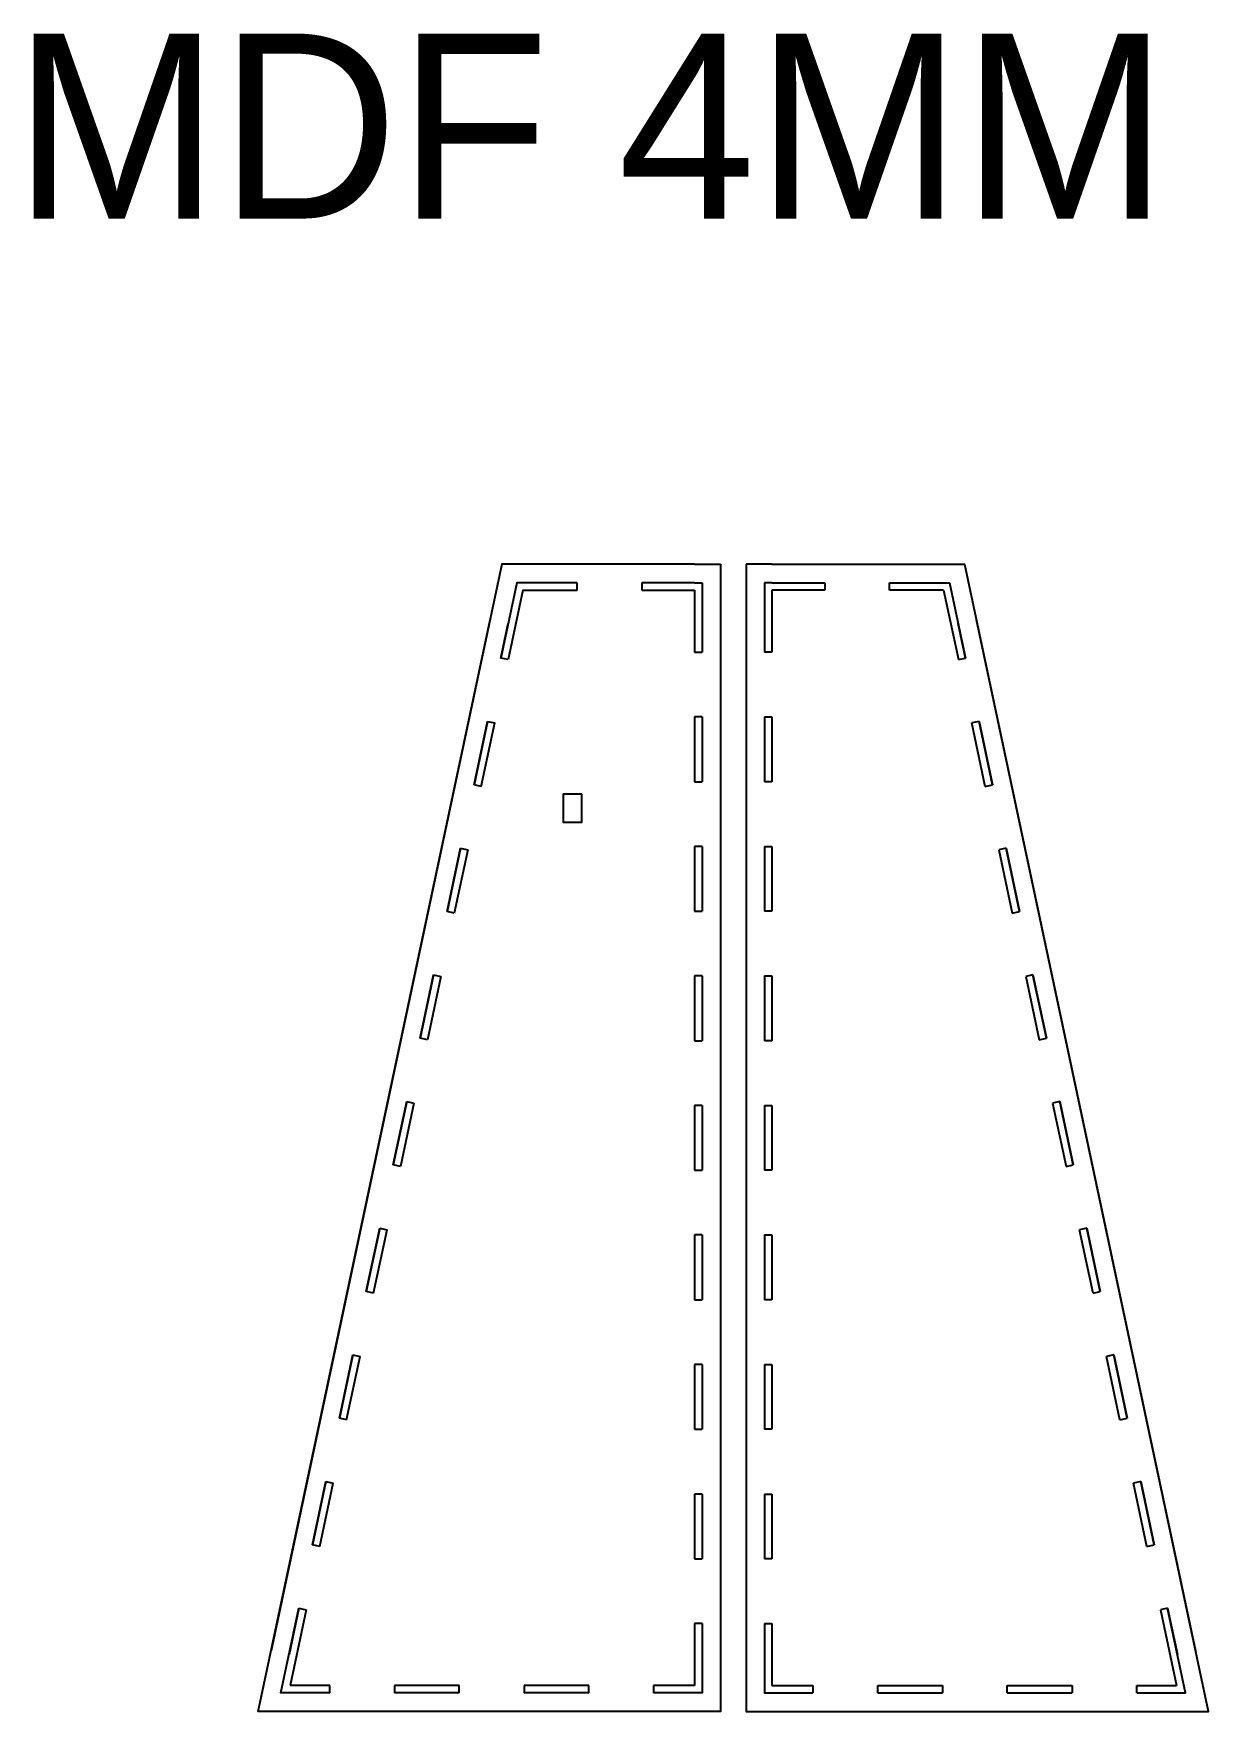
# Model space of a CAD drawing. Extents: x 457 to 2451, y -198 to 3030.
# Drawn here: x 457 to 1092, y 2123 to 3030 of the extents above; entities that cross this region are included whole.
import ezdxf

# ---------------------------------------------------------------- set-up
doc = ezdxf.new("R2010")
doc.units = 0
doc.layers.get('0').update_dxf_attribs({"linetype": 'CONTINUOUS'})
doc.layers.add('TABLERO_CORTE_EN_MDF_4MM_0', color=7, linetype='CONTINUOUS')

# ---------------------------------------------------------------- blocks, each defined once
blk = doc.blocks.new('*U53')
blk.add_text('MDF 4MM', height=100).set_placement((446.28, 2930.14))

msp = doc.modelspace()

# ---------------------------------------------------------------- linework, layer by layer
for p, q in [((814.49, 2743.32), (818.49, 2743.32)), ((818.49, 2743.32), (828.49, 2743.32)), ((852.29, 2743.32), (842.29, 2743.32)), ((842.29, 2743.32), (842.29, 2733.32)), ((842.29, 2743.32), (842.29, 2733.32)), ((856.29, 2743.32), (852.29, 2743.32)), ((750.99, 2729.32), (750.99, 2733.32)), ((785.99, 2733.32), (785.99, 2729.32)), ((814.49, 2733.32), (818.49, 2733.32)), ((856.29, 2733.32), (852.29, 2733.32)), ((884.79, 2733.32), (884.79, 2729.32)), ((919.79, 2729.32), (919.79, 2733.32)), ((721.73, 2729.32), (713.75, 2691.76)), ((721.73, 2729.32), (750.99, 2729.32)), ((721.73, 2729.32), (750.99, 2729.32)), ((785.99, 2729.32), (814.49, 2729.32)), ((785.99, 2729.32), (814.49, 2729.32)), ((814.49, 2729.32), (814.49, 2695.82)), ((856.29, 2729.32), (856.29, 2695.82)), ((884.79, 2729.32), (856.29, 2729.32)), ((949.05, 2729.32), (919.79, 2729.32)), ((949.05, 2729.32), (957.04, 2691.76)), ((814.49, 2695.82), (818.49, 2695.82)), ((856.29, 2695.82), (852.29, 2695.82)), ((699.2, 2623.29), (706.47, 2657.53)), ((814.49, 2660.82), (814.49, 2625.82)), ((818.49, 2660.82), (814.49, 2660.82)), ((852.29, 2660.82), (856.29, 2660.82)), ((856.29, 2660.82), (856.29, 2625.82)), ((971.59, 2623.29), (964.31, 2657.53)), ((814.49, 2625.82), (818.49, 2625.82)), ((856.29, 2625.82), (852.29, 2625.82)), ((691.92, 2589.06), (684.64, 2554.82)), ((818.49, 2590.82), (814.49, 2590.82)), ((814.49, 2590.82), (814.49, 2555.82)), ((852.29, 2590.82), (856.29, 2590.82)), ((856.29, 2590.82), (856.29, 2555.82)), ((978.87, 2589.06), (986.14, 2554.82)), ((814.49, 2555.82), (818.49, 2555.82)), ((856.29, 2555.82), (852.29, 2555.82)), ((677.37, 2520.59), (670.09, 2486.35)), ((818.49, 2520.82), (814.49, 2520.82)), ((814.49, 2520.82), (814.49, 2485.82)), ((852.29, 2520.82), (856.29, 2520.82)), ((856.29, 2520.82), (856.29, 2485.82)), ((993.42, 2520.59), (1000.7, 2486.35)), ((814.49, 2485.82), (818.49, 2485.82)), ((856.29, 2485.82), (852.29, 2485.82)), ((662.81, 2452.12), (655.53, 2417.88)), ((818.49, 2450.82), (814.49, 2450.82)), ((814.49, 2450.82), (814.49, 2415.82)), ((852.29, 2450.82), (856.29, 2450.82)), ((856.29, 2450.82), (856.29, 2415.82)), ((1007.97, 2452.12), (1015.25, 2417.88)), ((814.49, 2415.82), (818.49, 2415.82)), ((856.29, 2415.82), (852.29, 2415.82)), ((640.98, 2349.41), (648.26, 2383.65)), ((818.49, 2380.82), (814.49, 2380.82)), ((814.49, 2380.82), (814.49, 2345.82)), ((852.29, 2380.82), (856.29, 2380.82)), ((856.29, 2380.82), (856.29, 2345.82)), ((1029.81, 2349.41), (1022.53, 2383.65)), ((814.49, 2345.82), (818.49, 2345.82)), ((856.29, 2345.82), (852.29, 2345.82)), ((626.43, 2280.94), (633.7, 2315.18)), ((1044.36, 2280.94), (1037.08, 2315.18)), ((818.49, 2310.82), (814.49, 2310.82)), ((814.49, 2310.82), (814.49, 2275.82)), ((852.29, 2310.82), (856.29, 2310.82)), ((856.29, 2310.82), (856.29, 2275.82)), ((814.49, 2275.82), (818.49, 2275.82)), ((856.29, 2275.82), (852.29, 2275.82)), ((611.87, 2212.47), (619.15, 2246.71)), ((818.49, 2240.82), (814.49, 2240.82)), ((814.49, 2240.82), (814.49, 2205.82)), ((852.29, 2240.82), (856.29, 2240.82)), ((856.29, 2240.82), (856.29, 2205.82)), ((1058.91, 2212.47), (1051.64, 2246.71)), ((814.49, 2205.82), (818.49, 2205.82)), ((856.29, 2205.82), (852.29, 2205.82)), ((604.6, 2178.24), (595.9, 2137.32)), ((1066.19, 2178.24), (1074.89, 2137.32)), ((818.49, 2170.82), (814.49, 2170.82)), ((814.49, 2170.82), (814.49, 2137.32)), ((852.29, 2170.82), (856.29, 2170.82)), ((856.29, 2170.82), (856.29, 2137.32)), ((617.31, 2137.32), (595.9, 2137.32)), ((617.31, 2133.32), (617.31, 2137.32)), ((652.31, 2137.32), (652.31, 2133.32)), ((687.31, 2137.32), (652.31, 2137.32)), ((687.31, 2133.32), (687.31, 2137.32)), ((722.31, 2137.32), (722.31, 2133.32)), ((757.31, 2137.32), (722.31, 2137.32)), ((757.31, 2133.32), (757.31, 2137.32)), ((792.31, 2137.32), (792.31, 2133.32)), ((814.49, 2137.32), (792.31, 2137.32)), ((856.29, 2137.32), (878.47, 2137.32)), ((878.47, 2137.32), (878.47, 2133.32)), ((913.47, 2133.32), (913.47, 2137.32)), ((913.47, 2137.32), (948.47, 2137.32)), ((948.47, 2137.32), (948.47, 2133.32)), ((983.47, 2133.32), (983.47, 2137.32)), ((983.47, 2137.32), (1018.47, 2137.32)), ((1018.47, 2137.32), (1018.47, 2133.32)), ((1053.47, 2133.32), (1053.47, 2137.32)), ((1053.47, 2137.32), (1074.89, 2137.32))]:
    msp.add_line(p, q)
for points in [[(828.49, 2743.32), (828.49, 2695.82), (828.49, 2660.82), (828.49, 2123.32), (792.31, 2123.32), (578.61, 2123.32), (704.02, 2713.33)], [(814.49, 2743.32), (785.99, 2743.32), (750.99, 2743.32), (710.4, 2743.32), (585.58, 2156.12)], [(856.29, 2743.32), (884.79, 2743.32), (919.79, 2743.32), (960.39, 2743.32), (1085.2, 2156.12)], [(750.99, 2733.32), (718.49, 2733.32), (709.84, 2692.6)], [(814.49, 2733.32), (785.99, 2733.32)], [(818.49, 2733.32), (818.49, 2695.82)], [(842.29, 2733.32), (842.29, 2695.82), (842.29, 2660.82), (842.29, 2123.32), (878.47, 2123.32), (1092.17, 2123.32), (966.77, 2713.33)], [(852.29, 2733.32), (852.29, 2695.82)], [(856.29, 2733.32), (884.79, 2733.32)], [(919.79, 2733.32), (952.29, 2733.32), (960.95, 2692.6)], [(709.84, 2692.6), (713.8, 2711.25)], [(960.95, 2692.6), (956.98, 2711.25)], [(713.75, 2691.76), (709.84, 2692.6)], [(957.04, 2691.76), (960.95, 2692.6)], [(695.28, 2624.13), (702.56, 2658.36)], [(702.56, 2658.36), (695.28, 2624.13)], [(702.56, 2658.36), (706.47, 2657.53)], [(818.49, 2660.82), (818.49, 2625.82)], [(852.29, 2660.82), (852.29, 2625.82)], [(968.23, 2658.36), (964.31, 2657.53)], [(975.5, 2624.13), (968.23, 2658.36)], [(968.23, 2658.36), (975.5, 2624.13)], [(699.2, 2623.29), (695.28, 2624.13)], [(971.59, 2623.29), (975.5, 2624.13)], [(680.73, 2555.66), (688.01, 2589.89)], [(688.01, 2589.89), (680.73, 2555.66)], [(688.01, 2589.89), (691.92, 2589.06)], [(818.49, 2590.82), (818.49, 2555.82)], [(852.29, 2590.82), (852.29, 2555.82)], [(982.78, 2589.89), (978.87, 2589.06)], [(990.06, 2555.66), (982.78, 2589.89)], [(982.78, 2589.89), (990.06, 2555.66)], [(684.64, 2554.82), (680.73, 2555.66)], [(986.14, 2554.82), (990.06, 2555.66)], [(666.18, 2487.18), (673.45, 2521.42)], [(673.45, 2521.42), (666.18, 2487.18)], [(673.45, 2521.42), (677.37, 2520.59)], [(997.33, 2521.42), (993.42, 2520.59)], [(1004.61, 2487.18), (997.33, 2521.42)], [(997.33, 2521.42), (1004.61, 2487.18)], [(818.49, 2520.82), (818.49, 2485.82)], [(852.29, 2520.82), (852.29, 2485.82)], [(670.09, 2486.35), (666.18, 2487.18)], [(1000.7, 2486.35), (1004.61, 2487.18)], [(651.62, 2418.71), (658.9, 2452.95)], [(658.9, 2452.95), (651.62, 2418.71)], [(658.9, 2452.95), (662.81, 2452.12)], [(818.49, 2450.82), (818.49, 2415.82)], [(852.29, 2450.82), (852.29, 2415.82)], [(1011.89, 2452.95), (1007.97, 2452.12)], [(1019.16, 2418.71), (1011.89, 2452.95)], [(1011.89, 2452.95), (1019.16, 2418.71)], [(655.53, 2417.88), (651.62, 2418.71)], [(1015.25, 2417.88), (1019.16, 2418.71)], [(637.07, 2350.24), (644.34, 2384.48)], [(644.34, 2384.48), (637.07, 2350.24)], [(644.34, 2384.48), (648.26, 2383.65)], [(818.49, 2380.82), (818.49, 2345.82)], [(852.29, 2380.82), (852.29, 2345.82)], [(1026.44, 2384.48), (1022.53, 2383.65)], [(1033.72, 2350.24), (1026.44, 2384.48)], [(1026.44, 2384.48), (1033.72, 2350.24)], [(640.98, 2349.41), (637.07, 2350.24)], [(1029.81, 2349.41), (1033.72, 2350.24)], [(622.51, 2281.77), (629.79, 2316.01)], [(629.79, 2316.01), (622.51, 2281.77)], [(629.79, 2316.01), (633.7, 2315.18)], [(1041, 2316.01), (1037.08, 2315.18)], [(1048.27, 2281.77), (1041, 2316.01)], [(1041, 2316.01), (1048.27, 2281.77)], [(818.49, 2310.82), (818.49, 2275.82)], [(852.29, 2310.82), (852.29, 2275.82)], [(626.43, 2280.94), (622.51, 2281.77)], [(1044.36, 2280.94), (1048.27, 2281.77)], [(607.96, 2213.3), (615.24, 2247.54)], [(615.24, 2247.54), (607.96, 2213.3)], [(615.24, 2247.54), (619.15, 2246.71)], [(818.49, 2240.82), (818.49, 2205.82)], [(852.29, 2240.82), (852.29, 2205.82)], [(1055.55, 2247.54), (1051.64, 2246.71)], [(1055.55, 2247.54), (1062.83, 2213.3)], [(1062.83, 2213.3), (1055.55, 2247.54)], [(611.87, 2212.47), (607.96, 2213.3)], [(1058.91, 2212.47), (1062.83, 2213.3)], [(617.31, 2133.32), (590.96, 2133.32), (600.68, 2179.07)], [(600.68, 2179.07), (595.36, 2154.04)], [(600.68, 2179.07), (604.6, 2178.24)], [(1053.47, 2133.32), (1079.83, 2133.32), (1070.1, 2179.07)], [(1070.1, 2179.07), (1066.19, 2178.24)], [(1070.1, 2179.07), (1075.42, 2154.04)], [(818.49, 2170.82), (818.49, 2133.32), (792.31, 2133.32)], [(852.29, 2170.82), (852.29, 2133.32), (878.47, 2133.32)], [(687.31, 2133.32), (652.31, 2133.32)], [(757.31, 2133.32), (722.31, 2133.32)], [(913.47, 2133.32), (948.47, 2133.32)], [(983.47, 2133.32), (1018.47, 2133.32)]]:
    msp.add_lwpolyline(points)
at = {"layer": 'TABLERO_CORTE_EN_MDF_4MM_0'}
msp.add_lwpolyline([(753.49, 2619), (743.49, 2619), (743.49, 2604), (753.49, 2604)], close=True, dxfattribs=at)

# ---------------------------------------------------------------- block references
msp.add_blockref('*U53', (0, 0))

doc.saveas('drawing.dxf')
